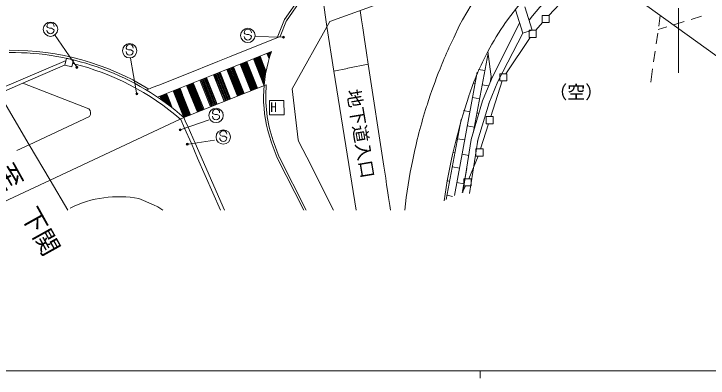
# Model space of a CAD drawing. Units: millimetres, scale not verified. Extents: x 40000 to 680000, y 20000 to 380000.
# Drawn here: x 103194 to 199652, y 204000 to 254647 of the extents above; entities that cross this region are included whole.
import ezdxf
from ezdxf.enums import TextEntityAlignment as Align

# ---------------------------------------------------------------- set-up
doc = ezdxf.new("R2010")
doc.units = ezdxf.units.MM
doc.header["$LTSCALE"] = 1000
for name, color, linetype, lineweight in [('M-BGD', 7, 'Continuous', 13), ('M-BMK-ROW', 30, 'Continuous', 13), ('M-STR-STR3', 7, 'Continuous', 13), ('M-STR-STRC', 7, 'Continuous', 13), ('M-TTL-BAND', 7, 'Continuous', 13)]:
    doc.layers.add(name, color=color, linetype=linetype, lineweight=lineweight)
doc.layers.add('M-BGD-HTXT', color=7, linetype='Continuous')
doc.styles.add('ＭＳ ゴシック', font='')
doc.styles.get('ＭＳ ゴシック').set_extended_font_data('MS Gothic')

msp = doc.modelspace()

# ---------------------------------------------------------------- linework, layer by layer
at = {"layer": 'M-BGD'}
for p, q in [((171962, 262629), (147088, 253595)), ((143036, 257092), (140807, 253871)), ((143286, 256922), (141058, 253701)), ((166716, 255876), (165537, 253835)), ((174176, 255630), (175218, 252381)), ((151307, 255097), (151497, 253817)), ((172867, 255209), (173909, 251950)), ((140807, 253861), (139769, 251320)), ((141088, 253741), (140169, 251491)), ((165537, 253835), (165108, 253065)), ((193003, 254434), (192790, 252949)), ((197281, 253885), (198713, 254331)), ((147088, 253595), (141863, 244202)), ((165108, 253065), (164309, 251315)), ((173438, 253420), (169532, 245578)), ((192708, 252461), (193939, 252844)), ((194894, 253142), (196326, 253588)), ((173909, 251950), (170422, 245238)), ((173909, 251950), (175218, 252381)), ((192649, 251959), (192436, 250474)), ((140169, 251491), (133170, 248686)), ((139849, 251360), (139799, 251340)), ((164309, 251315), (163630, 249914)), ((169090, 249197), (167017, 238066)), ((169532, 245578), (169050, 249417)), ((192294, 249484), (192082, 248000)), ((110451, 248173), (100813, 244038)), ((110291, 247493), (110521, 248473)), ((110521, 248473), (111491, 248244)), ((111491, 248244), (111261, 247274)), ((131541, 248046), (126942, 246193)), ((133170, 248686), (131541, 248046)), ((168990, 248717), (169150, 248697)), ((110311, 247573), (104423, 245030)), ((111261, 247274), (110291, 247493)), ((191940, 247010), (191672, 245140)), ((126942, 246193), (123313, 244751)), ((167582, 246556), (164412, 229415)), ((167761, 246927), (168642, 246757)), ((104423, 245030), (101083, 243598)), ((104423, 245030), (113625, 241455)), ((167013, 245016), (167283, 244966)), ((169532, 245578), (168304, 242547)), ((170422, 245238), (169194, 242187)), ((169492, 245928), (169353, 245117)), ((122393, 244390), (121603, 244060)), ((123313, 244751), (122393, 244390)), ((141863, 244202), (142677, 237122)), ((168263, 244797), (169153, 244627)), ((101083, 243598), (105318, 236430)), ((168304, 242547), (166707, 237196)), ((166924, 243006), (167914, 242817)), ((169214, 242267), (167627, 236936)), ((124734, 241922), (124734, 241932)), ((165675, 241195), (166555, 241046)), ((105318, 236430), (113715, 240365)), ((126315, 239993), (126815, 240233)), ((126815, 240233), (126755, 240373)), ((126815, 240233), (126755, 240373)), ((126835, 240233), (126815, 240233)), ((126996, 239773), (126815, 240233)), ((167535, 240866), (167805, 240817)), ((108220, 231522), (126315, 239993)), ((126375, 239963), (126916, 238733)), ((126996, 239773), (127386, 238913)), ((165345, 239945), (163272, 228834)), ((165176, 239255), (165206, 239255)), ((126916, 238733), (127857, 236603)), ((127386, 238913), (128367, 236684)), ((166196, 239066), (167186, 238886)), ((164847, 237295), (165837, 237115)), ((103610, 235631), (105318, 236430)), ((105318, 236430), (108220, 231522)), ((127857, 236603), (128729, 234604)), ((128367, 236684), (132463, 227356)), ((138947, 236860), (139779, 234630)), ((139217, 236980), (140059, 234740)), ((142677, 237122), (142797, 236862)), ((142797, 236862), (143899, 234723)), ((166707, 237196), (165591, 229815)), ((167657, 237066), (166521, 229676)), ((164248, 235374), (164478, 235315)), ((128729, 234604), (131923, 227356)), ((139779, 234630), (143463, 227362)), ((140048, 234780), (140059, 234750)), ((140059, 234750), (143803, 227363)), ((143899, 234723), (147613, 227365)), ((165458, 235135), (166428, 234956)), ((164119, 233364), (165109, 233175)), ((166109, 233126), (165521, 229985)), ((99393, 227377), (108220, 231522)), ((108220, 231522), (110693, 227353)), ((163470, 231444), (163750, 231384)), ((164731, 231205), (165711, 231015)), ((120562, 228979), (122602, 228100)), ((163392, 229424), (164152, 229274)), ((122602, 228100), (123193, 227801)), ((123193, 227801), (123893, 227351)), ((110693, 227353), (110703, 227343))]:
    msp.add_line(p, q, dxfattribs=at)
for centre, radius, start, end in [((204941, 229708), 38590, 104.6037, 141.4073), ((204011, 230688), 39660, 116.42833, 145.00872), ((204011, 230688), 39660, 145.00872, 151.82769), ((232198, 219174), 75140, 155.86278, 158.264), ((102861, 213069), 36510, 58.48494, 90.47704), ((102861, 213069), 36210, 48.57493, 90.47704), ((156414, 243100), 18530, 160.11749, 199.61282), ((204011, 230688), 39660, 151.82769, 161.54857), ((102861, 213069), 35710, 48.81681, 76.18567), ((232198, 219174), 75140, 158.264, 162.21184), ((156414, 243100), 18230, 174.64506, 199.61282), ((243449, 217380), 81260, 161.45496, 172.01174), ((232198, 219174), 75140, 162.21184, 162.48266), ((112955, 240845), 890, 328.35623, 42.20227), ((232198, 219174), 75140, 162.48266, 168.34382), ((232198, 219174), 75140, 168.34382, 173.73401), ((117740, 214158), 15070, 79.21271, 116.49098)]:
    msp.add_arc(centre, radius, start, end, dxfattribs=at)
at = {"layer": 'M-BMK-ROW'}
for p, q in [((179956, 257050), (177537, 254432)), ((176588, 253432), (176587, 254432)), ((176587, 254432), (177577, 254432)), ((177577, 254432), (177578, 253432)), ((176648, 253432), (175718, 252381)), ((177578, 253432), (176588, 253432)), ((174769, 251381), (174768, 252381)), ((174768, 252381), (175768, 252381)), ((175768, 252381), (175769, 251381)), ((174939, 251381), (171532, 246319)), ((175769, 251381), (174769, 251381)), ((170702, 246318), (171702, 246319)), ((170702, 245318), (170702, 246318)), ((171702, 246319), (171702, 245319)), ((171032, 245318), (169465, 240367)), ((171702, 245319), (170702, 245318)), ((168805, 240367), (169805, 240368)), ((168806, 239367), (168805, 240367)), ((169805, 240368), (169806, 239368)), ((169156, 239367), (168038, 235867)), ((169806, 239368), (168806, 239367)), ((167398, 235866), (168398, 235867)), ((167398, 234866), (167398, 235866)), ((168398, 235867), (168398, 234867)), ((167688, 234866), (166420, 231716)), ((168398, 234867), (167398, 234866)), ((165710, 231715), (166710, 231716)), ((165711, 230715), (165710, 231715)), ((166710, 231716), (166711, 230716)), ((165961, 230715), (165491, 229765)), ((166711, 230716), (165711, 230715))]:
    msp.add_line(p, q, dxfattribs=at)
at = {"layer": 'M-STR-STR3'}
for p, q in [((146076, 256994), (146698, 252874)), ((151497, 253817), (151678, 252687)), ((146698, 252874), (147642, 246685)), ((151678, 252687), (151869, 251427)), ((151869, 251427), (152200, 249228)), ((152200, 249228), (152441, 247658)), ((149541, 247056), (147642, 246685)), ((152441, 247658), (149581, 247076)), ((152441, 247658), (154599, 233449)), ((147642, 246685), (150753, 227367)), ((154599, 233449), (154720, 232629)), ((154720, 232629), (154860, 231789)), ((154860, 231789), (154981, 230889)), ((154981, 230889), (155111, 230099)), ((155111, 230099), (155252, 229119)), ((155252, 229119), (155432, 227989))]:
    msp.add_line(p, q, dxfattribs=at)
at = {"layer": 'M-STR-STRC'}
for p, q in [((168797, 271927), (200869, 248745)), ((195531, 255463), (195535, 246450)), ((107778, 252892), (107898, 252742)), ((107898, 252742), (108138, 252642)), ((108138, 252642), (108438, 252642)), ((108438, 252642), (108688, 252492)), ((108688, 252492), (108778, 252392)), ((111871, 247334), (108849, 251762)), ((135199, 252008), (135299, 251878)), ((135299, 251878), (135549, 251778)), ((135549, 251778), (135859, 251778)), ((135859, 251778), (136099, 251628)), ((136099, 251628), (136199, 251508)), ((140479, 251401), (136699, 251479)), ((140599, 251361), (140669, 251431)), ((118780, 249898), (118900, 249748)), ((118900, 249748), (119140, 249648)), ((119140, 249648), (119440, 249649)), ((119440, 249649), (119690, 249499)), ((119690, 249499), (119780, 249399)), ((138970, 249400), (134181, 247477)), ((138641, 248380), (138340, 249129)), ((138370, 249059), (138340, 249129)), ((138691, 248540), (138430, 249180)), ((138730, 248680), (138520, 249220)), ((138770, 248840), (138620, 249250)), ((138830, 248990), (138700, 249290)), ((138880, 249120), (138800, 249320)), ((138930, 249280), (138900, 249360)), ((138980, 249400), (138970, 249400)), ((120253, 243669), (119401, 248479)), ((136753, 244199), (135271, 247918)), ((136853, 244239), (135371, 247948)), ((136943, 244279), (135451, 247988)), ((137033, 244309), (135541, 248028)), ((137943, 244739), (136471, 248398)), ((137953, 244949), (136581, 248428)), ((137982, 245169), (136671, 248479)), ((138002, 245369), (136751, 248499)), ((138032, 245569), (136851, 248549)), ((138062, 245779), (136950, 248589)), ((138102, 245979), (137030, 248619)), ((138132, 246169), (137130, 248659)), ((138162, 246359), (137220, 248689)), ((137370, 248599), (137310, 248739)), ((138192, 246539), (137370, 248599)), ((137440, 248679), (137410, 248759)), ((137751, 247899), (137440, 248679)), ((138222, 246719), (137751, 247899)), ((111921, 247164), (111981, 247234)), ((134181, 247477), (132252, 246716)), ((134344, 243237), (132861, 246946)), ((134444, 243277), (132951, 246986)), ((134524, 243307), (133041, 247026)), ((134624, 243347), (133141, 247056)), ((134704, 243377), (133221, 247107)), ((134803, 243427), (133331, 247127)), ((134903, 243467), (133421, 247177)), ((134983, 243488), (133501, 247217)), ((135093, 243538), (133601, 247237)), ((135183, 243568), (133701, 247287)), ((136113, 243938), (134631, 247657)), ((136203, 243978), (134711, 247687)), ((136283, 244008), (134801, 247737)), ((136393, 244048), (134901, 247757)), ((136473, 244098), (134991, 247798)), ((136563, 244118), (135091, 247848)), ((136663, 244169), (135181, 247868)), ((132252, 246716), (124163, 243481)), ((132394, 242466), (130912, 246175)), ((132474, 242486), (130992, 246215)), ((132584, 242536), (131102, 246235)), ((132674, 242566), (131192, 246285)), ((132754, 242606), (131272, 246315)), ((132864, 242646), (131372, 246355)), ((132954, 242676), (131462, 246395)), ((133034, 242716), (131552, 246426)), ((133134, 242746), (131652, 246476)), ((133224, 242797), (131742, 246496)), ((133314, 242837), (131842, 246546)), ((134244, 243197), (132761, 246916)), ((129505, 241304), (128023, 245023)), ((129615, 241344), (128123, 245054)), ((130524, 241715), (129042, 245424)), ((130634, 241745), (129152, 245474)), ((130714, 241795), (129232, 245494)), ((130804, 241835), (129332, 245544)), ((130914, 241855), (129422, 245584)), ((130994, 241905), (129512, 245614)), ((131094, 241935), (129612, 245654)), ((131184, 241975), (129702, 245684)), ((131274, 242005), (129792, 245735)), ((131374, 242045), (129892, 245755)), ((131454, 242085), (129972, 245795)), ((127105, 240343), (125623, 244052)), ((127195, 240373), (125703, 244102)), ((127275, 240423), (125793, 244122)), ((127385, 240443), (125893, 244172)), ((127465, 240483), (125983, 244212)), ((127555, 240533), (126083, 244232)), ((127655, 240563), (126173, 244282)), ((127745, 240603), (126263, 244312)), ((126333, 244163), (126263, 244312)), ((126623, 243423), (126333, 244163)), ((128685, 240974), (127193, 244683)), ((128765, 241004), (127283, 244733)), ((128865, 241044), (127383, 244753)), ((128955, 241084), (127463, 244793)), ((129045, 241114), (127563, 244843)), ((129145, 241164), (127663, 244863)), ((129225, 241194), (127743, 244913)), ((129335, 241234), (127843, 244943)), ((129425, 241274), (127943, 244983)), ((138243, 244799), (135673, 243758)), ((120243, 243479), (120333, 243549)), ((124163, 243481), (123154, 243081)), ((123684, 242711), (123474, 243211)), ((123834, 242601), (123564, 243231)), ((123974, 242491), (123664, 243281)), ((124134, 242391), (123754, 243311)), ((124274, 242281), (123854, 243351)), ((124434, 242171), (123943, 243391)), ((124594, 242042), (124033, 243421)), ((124734, 241932), (124133, 243471)), ((124894, 241812), (124213, 243491)), ((125044, 241682), (124313, 243541)), ((124473, 243401), (124413, 243581)), ((124954, 242222), (124473, 243401)), ((125403, 243782), (125343, 243942)), ((126996, 239773), (125343, 243942)), ((125403, 243782), (125343, 243942)), ((126915, 240273), (125433, 243982)), ((126995, 240303), (125513, 244022)), ((135673, 243758), (128195, 240784)), ((125205, 241582), (124954, 242222)), ((138724, 242590), (140724, 242591)), ((138725, 240590), (138724, 242590)), ((140724, 242591), (140725, 240591)), ((127745, 240603), (127465, 241293)), ((127795, 240613), (126815, 240233)), ((128195, 240784), (127795, 240613)), ((130785, 240905), (130905, 240755)), ((130905, 240755), (131145, 240655)), ((131145, 240655), (131445, 240655)), ((131445, 240655), (131695, 240506)), ((131695, 240506), (131785, 240406)), ((140725, 240591), (138725, 240590)), ((126436, 238563), (130306, 239935)), ((126246, 238482), (126336, 238553)), ((131787, 237906), (131907, 237756)), ((131907, 237756), (132147, 237656)), ((132147, 237656), (132447, 237656)), ((132447, 237656), (132697, 237506)), ((132697, 237506), (132787, 237406)), ((127247, 236483), (127337, 236553)), ((127447, 236543), (131067, 237105)), ((155432, 227989), (155513, 227369))]:
    msp.add_line(p, q, dxfattribs=at)
for centre, radius in [((108278, 252512), 1000), ((135699, 251648), 1000), ((140639, 251401), 140), ((140639, 251401), 110), ((140639, 251401), 80), ((140639, 251401), 50), ((140639, 251401), 20), ((119280, 249518), 1000), ((111951, 247214), 140), ((111951, 247214), 110), ((111951, 247214), 80), ((111951, 247214), 50), ((111951, 247214), 20), ((120283, 243519), 140), ((120283, 243519), 110), ((120283, 243519), 80), ((120283, 243519), 50), ((120283, 243519), 20), ((131285, 240525), 1000), ((126286, 238522), 140), ((126286, 238522), 110), ((126286, 238522), 80), ((126286, 238522), 50), ((126286, 238522), 20), ((132287, 237526), 1000), ((127287, 236523), 140), ((127287, 236523), 110), ((127287, 236523), 80), ((127287, 236523), 50), ((127287, 236523), 20)]:
    msp.add_circle(centre, radius, dxfattribs=at)
for centre, start, end in [((108278, 252892), 0.03319, 180.03319), ((108278, 252392), 180.03319, 0.03319), ((135699, 252008), 0.03319, 180.03319), ((135699, 251508), 180.03319, 0.03319), ((119280, 249898), 0.03319, 180.03319), ((119280, 249398), 180.03319, 0.03319), ((131285, 240905), 0.03319, 180.03319), ((131285, 240405), 180.03319, 0.03319), ((132287, 237906), 0.03319, 180.03319), ((132287, 237406), 180.03319, 0.03319)]:
    msp.add_arc(centre, 500, start, end, dxfattribs=at)
at = {"layer": 'M-TTL-BAND'}
for p, q in [((40000, 205000), (579000, 205000)), ((168000, 205000), (168000, 204000))]:
    msp.add_line(p, q, dxfattribs=at)

# ---------------------------------------------------------------- texts
at = {"layer": 'M-BGD', "style": 'ＭＳ ゴシック'}
msp.add_text('（空）', height=1833, rotation=0.033, dxfattribs=at).set_placement((177576, 242309), align=Align.BOTTOM_LEFT)
at = {"layer": 'M-BGD-HTXT', "style": 'ＭＳ ゴシック'}
msp.add_text('至\u3000下関', height=2566, rotation=299.181, dxfattribs=at).set_placement((106818, 220378), align=Align.BOTTOM_RIGHT)
at = {"layer": 'M-STR-STR3', "style": 'ＭＳ ゴシック'}
msp.add_text('地下道入口', height=1833, rotation=279.563, dxfattribs=at).set_placement((148893, 243906), align=Align.BOTTOM_LEFT)
at = {"layer": 'M-STR-STRC', "style": 'ＭＳ ゴシック'}
msp.add_text('H', height=1320, rotation=0.033, dxfattribs=at).set_placement((138829, 240623), align=Align.BOTTOM_LEFT)

doc.saveas('drawing.dxf')
